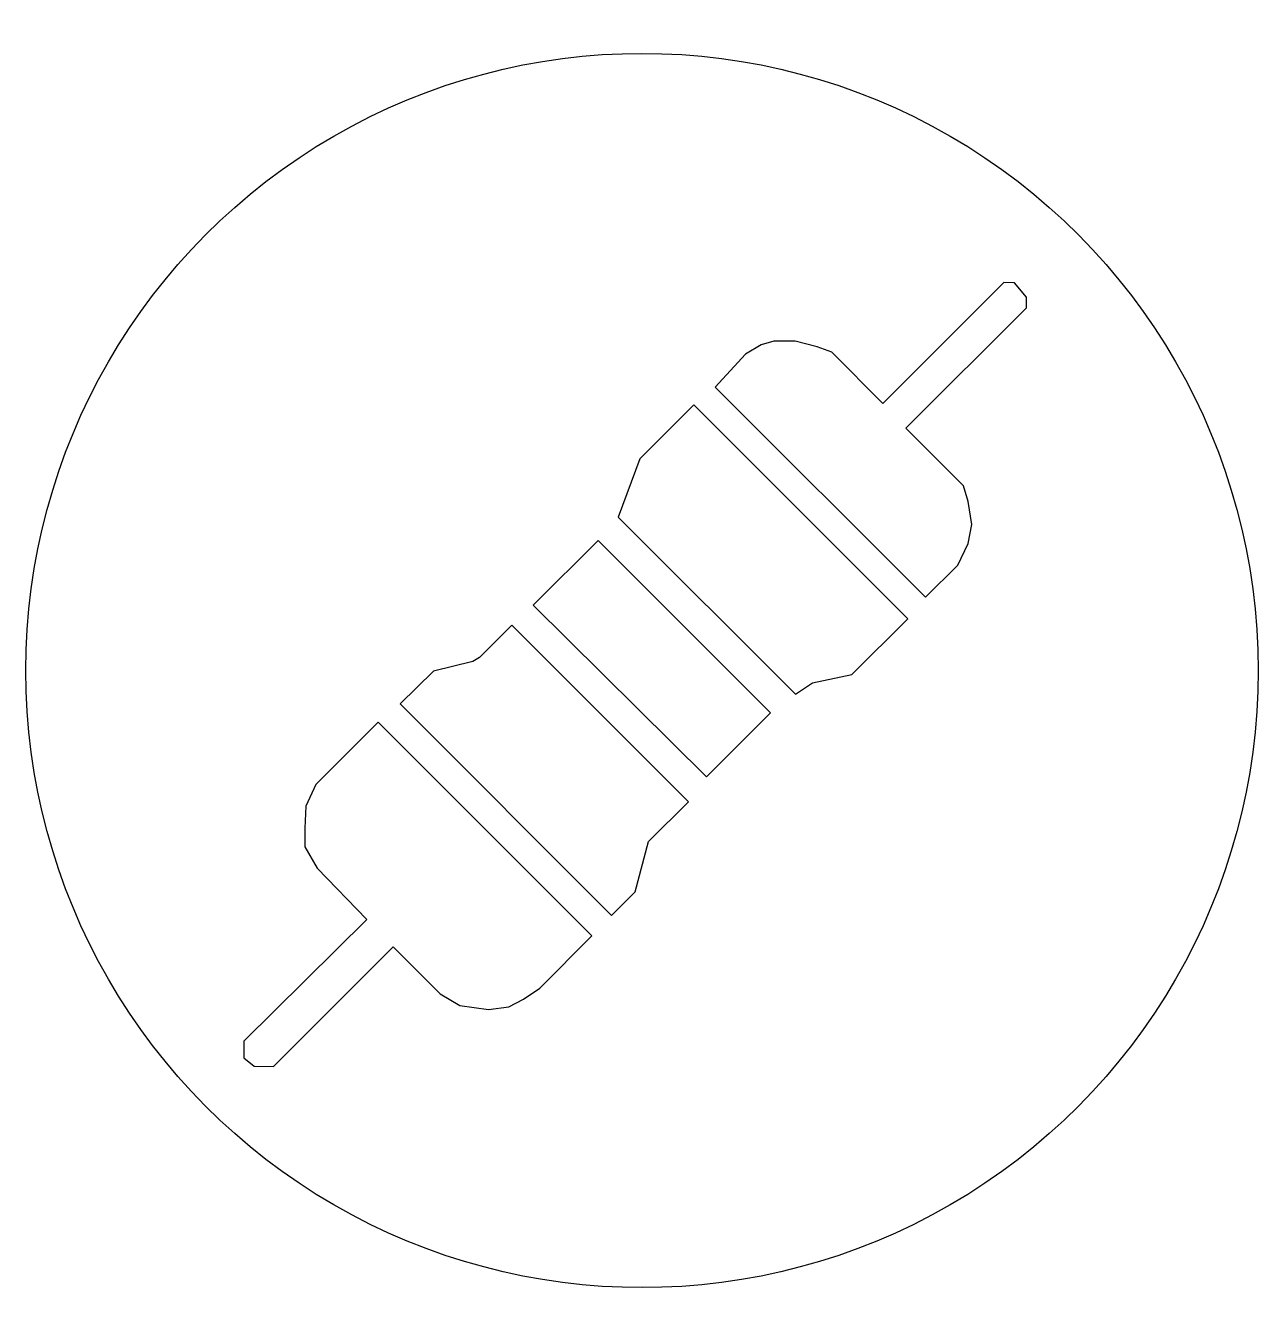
# Model space of a CAD drawing. Extents: x 17.8 to 42.1, y 185.8 to 211.3.
import ezdxf

# ---------------------------------------------------------------- set-up
doc = ezdxf.new("R2010")
doc.units = 0
doc.layers.add('Layer_1', color=7, linetype='CONTINUOUS')

msp = doc.modelspace()

# ---------------------------------------------------------------- linework, layer by layer
at = {"layer": 'Layer_1', "color": 7}
for points in [[(31.416943, 204.130305), (35.572409, 199.974839), (36.206139, 200.608569), (36.414366, 201.034075), (36.486793, 201.414315), (36.414366, 201.86698), (36.323831, 202.174791), (35.183117, 203.315508), (37.564134, 205.696528), (37.564134, 205.696528), (37.566515, 205.903802), (37.33066, 206.192391), (37.120576, 206.194508), (37.120576, 206.194508), (34.730505, 203.804437), (33.716534, 204.818407), (33.426829, 204.927045), (32.992272, 205.035686), (32.57582, 205.035686), (32.322325, 204.963259), (32.014515, 204.782194)], [(29.497642, 201.559167), (33.001273, 198.055541), (33.336243, 198.281871), (34.114827, 198.44483), (35.21933, 199.549333), (30.99144, 203.777227), (29.923147, 202.708935), (29.497642, 201.559167)], [(27.82094, 199.817473), (29.101269, 201.097805), (32.506946, 197.692125), (31.242849, 196.428025), (27.82094, 199.817473)], [(25.188271, 197.865419), (29.368634, 193.685058), (29.832615, 194.149039), (30.099553, 195.145264), (30.887077, 195.932789), (27.398864, 199.421003), (26.758265, 198.780407), (26.624918, 198.703418), (25.849231, 198.511537), (25.188271, 197.865419)], [(24.53049, 193.607871), (22.097862, 191.200851), (22.09937, 190.872701), (22.305628, 190.703392), (22.686803, 190.70154), (25.049014, 193.06375), (25.977252, 192.13551), (26.37175, 191.907746), (26.937502, 191.828231), (27.334403, 191.879444), (27.628879, 192.033084), (27.948961, 192.250741), (28.979627, 193.281407), (24.755714, 197.505319), (23.522452, 196.272059), (23.32328, 195.846551), (23.305172, 195.411994), (23.305172, 195.04081), (23.547661, 194.620805)]]:
    msp.add_lwpolyline(points, close=True, dxfattribs=at)
for points in [[(23.880206, 209.091036), (27.647603, 211.270139), (32.289227, 211.270139), (36.056624, 209.091036)], [(17.791997, 198.526579), (17.791997, 202.884785), (20.112809, 206.911933), (23.880206, 209.091036)], [(36.056624, 209.091036), (39.824021, 206.911933), (42.144833, 202.884785), (42.144833, 198.526579)], [(23.880206, 187.962121), (20.112809, 190.141224), (17.791997, 194.168372), (17.791997, 198.526579)], [(42.144833, 198.526579), (42.144833, 194.168372), (39.824021, 190.141224), (36.056624, 187.962121)], [(36.056624, 187.962121), (32.289227, 185.783018), (27.647603, 185.783018), (23.880206, 187.962121)]]:
    msp.add_open_spline(points, degree=3, dxfattribs=at)

doc.saveas('drawing.dxf')
